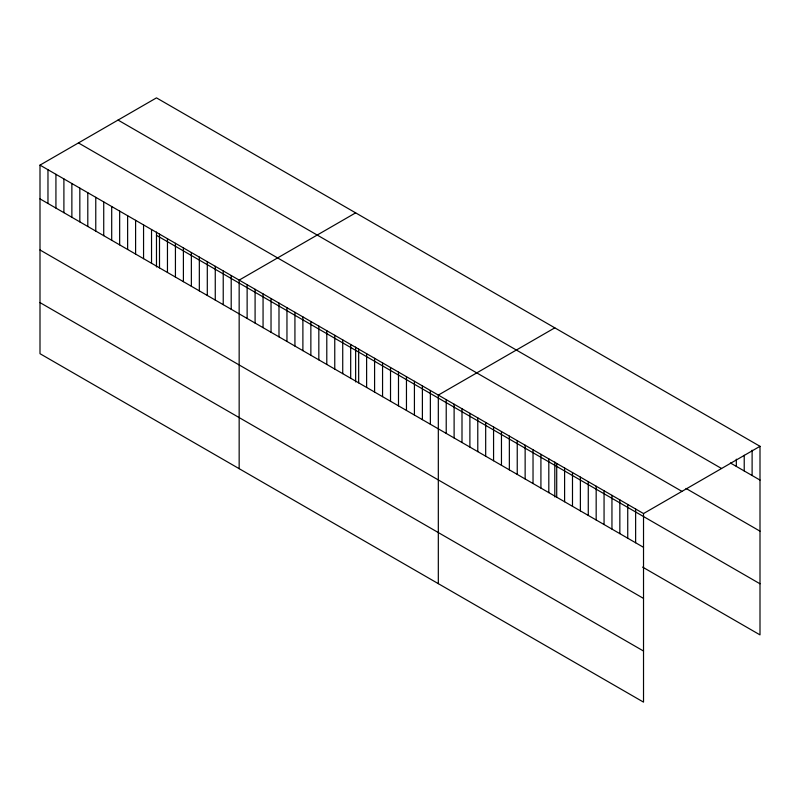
<?xml version="1.0" encoding="UTF-8"?>
<svg xmlns="http://www.w3.org/2000/svg" width="800" height="800" viewBox="0 0 800 800"><rect width="100%" height="100%" fill="white"/><g stroke="black" fill="none" stroke-linecap="round" stroke-linejoin="round"><path stroke-width="1.2" d="M40 165.12L643.52 513.56L643.52 702.13L40 353.69L40 165.12L156.48 97.87L760 446.31L760 634.88L642.6 567.1M355.64 212.86L239.16 280.11L239.16 468.67M554.8 327.84L438.32 395.09L438.32 583.66M643.52 513.56L760 446.31M730.4 462.98L760 480.07M118.04 120.07L721.56 468.5M686.01 488.44L760 531.16M78.44 142.93L681.96 491.37M156.48 235.35L760 583.79M40 198.88L643.52 547.32M40 249.97L643.52 598.41M40 302.6L643.52 651.04M752.11 450.2L752.11 475.51M744.22 455.28L744.22 470.96M736.32 459.17L736.32 466.4M635.63 509.01L635.63 542.76M627.74 504.45L627.74 538.21M619.84 499.89L619.84 533.65M611.95 495.34L611.95 529.09M604.06 490.78L604.06 524.54M596.17 486.22L596.17 519.98M588.27 481.67L588.27 515.42M580.38 477.11L580.38 510.87M572.49 472.55L572.49 506.31M564.6 468L564.6 501.75M556.71 463.44L556.71 497.2M554.8 462.03L554.8 496.95M548.81 458.88L548.81 492.64M540.92 454.33L540.92 488.08M533.03 449.77L533.03 483.53M525.14 445.21L525.14 478.97M517.24 440.66L517.24 474.41M509.35 436.1L509.35 469.86M501.46 431.54L501.46 465.3M493.57 426.99L493.57 460.75M485.68 422.43L485.68 456.19M477.78 417.88L477.78 451.63M469.89 413.32L469.89 447.08M462 408.76L462 442.52M454.11 404.21L454.11 437.96M446.22 399.65L446.22 433.41M430.36 390.49L430.36 424.25M422.39 385.89L422.39 419.65M414.42 381.29L414.42 415.05M406.46 376.7L406.46 410.45M398.49 372.1L398.49 405.85M390.52 367.5L390.52 401.25M382.56 362.9L382.56 396.65M374.59 358.3L374.59 392.05M366.62 353.7L366.62 387.46M358.66 349.1L358.66 382.86M355.64 347.05L355.64 381.96M350.69 344.5L350.69 378.26M342.73 339.9L342.73 373.66M334.76 335.3L334.76 369.06M326.79 330.7L326.79 364.46M318.83 326.1L318.83 359.86M310.86 321.5L310.86 355.26M302.89 316.9L302.89 350.66M294.93 312.3L294.93 346.06M286.96 307.7L286.96 341.46M278.99 303.1L278.99 336.86M271.03 298.51L271.03 332.26M263.06 293.91L263.06 327.66M255.09 289.31L255.09 323.06M247.13 284.71L247.13 318.46M231.2 275.51L231.2 309.27M223.23 270.91L223.23 304.67M215.26 266.31L215.26 300.07M207.3 261.71L207.3 295.47M199.33 257.11L199.33 290.87M191.36 252.51L191.36 286.27M183.4 247.91L183.4 281.67M175.43 243.31L175.43 277.07M167.46 238.71L167.46 272.47M159.5 234.11L159.5 267.87M156.48 232.06L156.48 266.98M151.53 229.51L151.53 263.27M143.56 224.92L143.56 258.67M135.6 220.32L135.6 254.07M127.63 215.72L127.63 249.47M119.66 211.12L119.66 244.87M111.7 206.52L111.7 240.27M103.73 201.92L103.73 235.68M95.77 197.32L95.77 231.08M87.8 192.72L87.8 226.48M79.83 188.12L79.83 221.88M71.87 183.52L71.87 217.28M63.9 178.92L63.9 212.68M55.93 174.32L55.93 208.08M47.97 169.72L47.97 203.48"/></g></svg>
